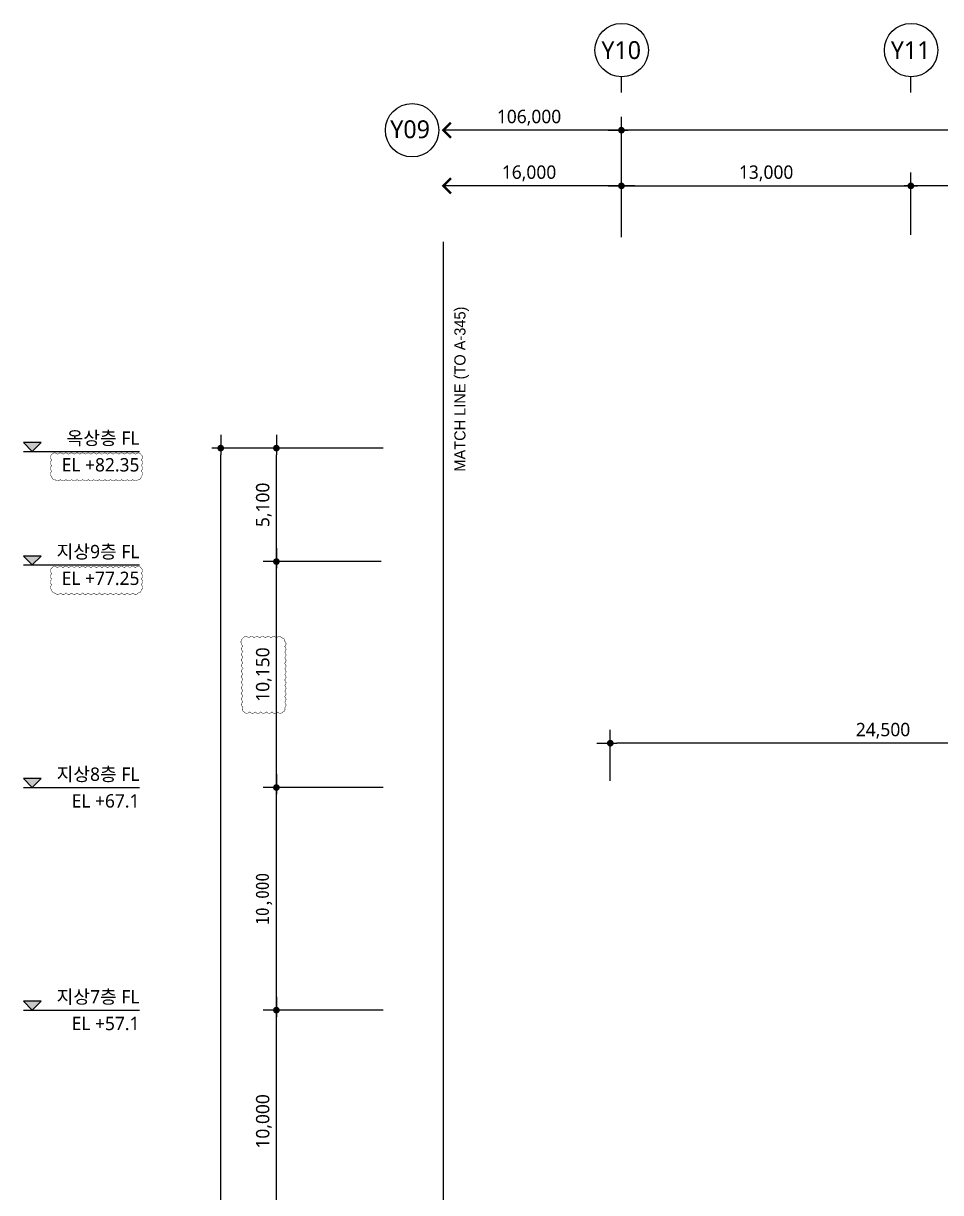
# Model space of a CAD drawing. Header units: millimetres. Extents: x 4937160 to 6265723, y 243853 to 348825.
# Drawn here: x 5777160 to 5818360, y 296293 to 348825 of the extents above; entities that cross this region are included whole.
import ezdxf
from ezdxf.enums import TextEntityAlignment as Align

# ---------------------------------------------------------------- set-up
doc = ezdxf.new("R2010")
doc.units = ezdxf.units.MM
doc.layers.get('0').update_dxf_attribs({"linetype": 'CONTINUOUS'})
for name, color, linetype, lineweight in [('A-AXIS-BUBL', 7, 'CONTINUOUS', 25), ('A-XXXX-SYMB', 7, 'CONTINUOUS', 25), ('A-XXXX-TXT1', 3, 'CONTINUOUS', 25), ('A-XXXX-TXT2', 3, 'CONTINUOUS', 25), ('REV-202205', 20, 'CONTINUOUS', 25)]:
    doc.layers.add(name, color=color, linetype=linetype, lineweight=lineweight)
for name, color, linetype in [('AA-MARK', 1, 'CONTINUOUS'), ('AA-TEX-3', 3, 'CONTINUOUS'), ('DIM', 7, 'CONTINUOUS')]:
    doc.layers.add(name, color=color, linetype=linetype)
doc.styles.add('HY울릉도L', font='')
doc.styles.add('돋움', font='')
doc.styles.add('돋움체', font='')
doc.styles.add('맑은고딕', font='malgun.ttf')
doc.styles.get('HY울릉도L').set_extended_font_data('HYwulM')
doc.styles.get('돋움').set_extended_font_data('Dotum')
doc.styles.get('돋움체').set_extended_font_data('DotumChe')
doc.dimstyles.new('CDIM', dxfattribs={"dimtxt": 3, "dimasz": 1.5, "dimexe": 2, "dimexo": 1, "dimgap": 1, "dimtad": 1, "dimdec": 0, "dimrnd": 0.5, "dimzin": 0, "dimdsep": 32, "dimlunit": 6, "dimtxsty": 'HY울릉도L', "dimblk1": '_CIDOT', "dimblk2": '_CIDOT', "dimsah": 1, "dimcen": 5.5, "dimclrd": 2, "dimclre": 2, "dimclrt": 7, "dimadec": 0, "dimazin": 0, "dimtfac": 1, "dimtdec": 0, "dimtix": 1, "dimtmove": 2, "dimatfit": 1, "dimldrblk": '_CIDOT', "dimfxl": 1, "dimtolj": 1, "dimtzin": 0, "dimlwd": -1, "dimarcsym": 0})

# ---------------------------------------------------------------- blocks, each defined once
blk = doc.blocks.new('A$C4F5014BF')
at = {"layer": 'A-XXXX-SYMB'}
for points in [[(-4813, 75100), (-4413, 75500), (-5213, 75500)], [(-4813, 70000), (-4413, 70400), (-5213, 70400)], [(-4813, 60000), (-4413, 60400), (-5213, 60400)], [(-4813, 50000), (-4413, 50400), (-5213, 50400)]]:
    blk.add_hatch(color=256, dxfattribs=at).paths.add_polyline_path(points)
for p, q in [((-5213, 75500), (-4813, 75100)), ((-4413, 75500), (-5213, 75500)), ((-4813, 75100), (-4413, 75500)), ((-5213, 75100), (0, 75100)), ((-5213, 70400), (-4813, 70000)), ((-4413, 70400), (-5213, 70400)), ((-4813, 70000), (-4413, 70400)), ((-5213, 70000), (0, 70000)), ((-5213, 60400), (-4813, 60000)), ((-4413, 60400), (-5213, 60400)), ((-5213, 60000), (0, 60000)), ((-4813, 60000), (-4413, 60400)), ((-5213, 50400), (-4813, 50000)), ((-4413, 50400), (-5213, 50400)), ((-5213, 50000), (0, 50000)), ((-4813, 50000), (-4413, 50400))]:
    blk.add_line(p, q, dxfattribs=at)
at = {"layer": 'A-XXXX-TXT2', "style": '맑은고딕'}
for s, p in [('옥상층 FL', (0, 75700)), ('EL +82.35', (0, 74500)), ('지상9층 FL', (0, 70600)), ('EL +77.25', (0, 69400)), ('지상8층 FL', (0, 60600)), ('EL +67.1', (0, 59400)), ('지상7층 FL', (0, 50600)), ('EL +57.1', (0, 49400))]:
    blk.add_text(s, height=600, dxfattribs=at).set_placement(p, align=Align.MIDDLE_RIGHT)
blk = doc.blocks.new('_CIDOT')
at = {"color": 0, "linetype": 'ByBlock'}
blk.add_line((2, 0), (-1, 0), dxfattribs=at)
at = {"color": 0, "linetype": 'ByBlock', "const_width": 0.5}
blk.add_lwpolyline([(-0.25, 0, 1), (0.25, 0, 1)], format="xyb", close=True, dxfattribs=at)
blk = doc.blocks.new('*D1039')
at = {"layer": 'DIM', "lineweight": -2, "transparency": 16777216}
for p, q in [((5817023, 339325), (5817023, 342125)), ((5828023, 339325), (5828023, 342125))]:
    blk.add_line(p, q, dxfattribs=at)
at = {"layer": 'DIM', "transparency": 16777216}
blk.add_line((5827723, 341525), (5817323, 341525), dxfattribs=at)
at = {"layer": 'DIM', "transparency": 16777216, "xscale": 300, "yscale": 300, "zscale": 300, "rotation": 180}
blk.add_blockref('_CIDOT', (5817023, 341525), dxfattribs=at)
at = {"layer": 'DIM', "transparency": 16777216, "xscale": 300, "yscale": 300, "zscale": 300}
blk.add_blockref('_CIDOT', (5828023, 341525), dxfattribs=at)
at = {"layer": 'DIM', "color": 3, "transparency": 16777216, "insert": (5822523, 342087), "char_height": 600, "attachment_point": 5, "style": '맑은고딕'}
blk.add_mtext('\\A1;11,000', dxfattribs=at)
blk = doc.blocks.new('*D1041')
at = {"layer": 'DIM', "lineweight": -2, "transparency": 16777216}
for p, q in [((5804023, 339225), (5804023, 344425)), ((5894023, 339225), (5894023, 344425))]:
    blk.add_line(p, q, dxfattribs=at)
at = {"layer": 'DIM', "transparency": 16777216}
blk.add_line((5893723, 344025), (5804323, 344025), dxfattribs=at)
at = {"layer": 'DIM', "transparency": 16777216, "xscale": 300, "yscale": 300, "zscale": 300}
for p, rotation in [((5804023, 344025), 179.9999999999366), ((5894023, 344025), 359.9999999999366)]:
    blk.add_blockref('_CIDOT', p, dxfattribs=dict(at, rotation=rotation))
at = {"layer": 'DIM', "color": 3, "transparency": 16777216, "insert": (5849023, 344582), "char_height": 600, "attachment_point": 5, "style": '돋움체'}
blk.add_mtext('\\A1;90,000', dxfattribs=at)
blk = doc.blocks.new('*D1042')
at = {"layer": 'DIM', "lineweight": -2, "transparency": 16777216}
for p, q in [((5804023, 339325), (5804023, 342125)), ((5817023, 339325), (5817023, 342125))]:
    blk.add_line(p, q, dxfattribs=at)
at = {"layer": 'DIM', "transparency": 16777216}
blk.add_line((5804323, 341525), (5816723, 341525), dxfattribs=at)
at = {"layer": 'DIM', "transparency": 16777216, "xscale": 300, "yscale": 300, "zscale": 300, "rotation": 180}
blk.add_blockref('_CIDOT', (5804023, 341525), dxfattribs=at)
at = {"layer": 'DIM', "transparency": 16777216, "xscale": 300, "yscale": 300, "zscale": 300}
blk.add_blockref('_CIDOT', (5817023, 341525), dxfattribs=at)
at = {"layer": 'DIM', "color": 3, "transparency": 16777216, "insert": (5810523, 342087), "char_height": 600, "attachment_point": 5, "style": '맑은고딕'}
blk.add_mtext('\\A1;13,000', dxfattribs=at)
blk = doc.blocks.new('*D1046')
at = {"layer": 'DIM', "lineweight": -2, "transparency": 16777216}
blk.add_line((5804023, 339325), (5804023, 344625), dxfattribs=at)
at = {"layer": 'DIM', "transparency": 16777216}
blk.add_line((5803723, 344025), (5796023, 344025), dxfattribs=at)
at = {"layer": 'DIM', "transparency": 16777216, "xscale": 300, "yscale": 300, "zscale": 300, "rotation": 359.9999999998266}
blk.add_blockref('_CIDOT', (5804023, 344025), dxfattribs=at)
at = {"layer": 'DIM', "color": 3, "transparency": 16777216, "insert": (5799873, 344587), "char_height": 600, "attachment_point": 5, "style": '맑은고딕'}
blk.add_mtext('\\A1;106,000', dxfattribs=at)
blk = doc.blocks.new('_None')
blk = doc.blocks.new('*D1047')
at = {"layer": 'DIM', "lineweight": -2, "transparency": 16777216}
blk.add_line((5804023, 339325), (5804023, 342125), dxfattribs=at)
at = {"layer": 'DIM', "transparency": 16777216}
blk.add_line((5803723, 341525), (5796023, 341525), dxfattribs=at)
at = {"layer": 'DIM', "transparency": 16777216, "xscale": 300, "yscale": 300, "zscale": 300, "rotation": 359.9999999998266}
blk.add_blockref('_CIDOT', (5804023, 341525), dxfattribs=at)
at = {"layer": 'DIM', "color": 3, "transparency": 16777216, "insert": (5799873, 342087), "char_height": 600, "attachment_point": 5, "style": '맑은고딕'}
blk.add_mtext('\\A1;16,000', dxfattribs=at)
blk = doc.blocks.new('*D1313')
at = {"layer": 'DIM', "lineweight": -2, "transparency": 16777216}
for p, q in [((5803523, 314793), (5803523, 317084)), ((5828023, 314793), (5828023, 317084))]:
    blk.add_line(p, q, dxfattribs=at)
at = {"layer": 'DIM', "transparency": 16777216}
blk.add_line((5827723, 316484), (5803823, 316484), dxfattribs=at)
at = {"layer": 'DIM', "transparency": 16777216, "xscale": 300, "yscale": 300, "zscale": 300, "rotation": 180}
blk.add_blockref('_CIDOT', (5803523, 316484), dxfattribs=at)
at = {"layer": 'DIM', "transparency": 16777216, "xscale": 300, "yscale": 300, "zscale": 300}
blk.add_blockref('_CIDOT', (5828023, 316484), dxfattribs=at)
at = {"layer": 'DIM', "color": 3, "transparency": 16777216, "insert": (5815773, 317044), "char_height": 600, "attachment_point": 5, "style": '맑은고딕'}
blk.add_mtext('\\A1;24,500', dxfattribs=at)
blk = doc.blocks.new('*D1556')
at = {"layer": 'DIM', "lineweight": -2, "transparency": 16777216}
for p, q in [((-300, 51000), (-5600, 51000)), ((-300, 41000), (-5600, 41000))]:
    blk.add_line(p, q, dxfattribs=at)
at = {"layer": 'DIM', "transparency": 16777216}
blk.add_line((-5000, 41300), (-5000, 50700), dxfattribs=at)
at = {"layer": 'DIM', "transparency": 16777216, "xscale": 300, "yscale": 300, "zscale": 300}
for p, rotation in [((-5000, 51000), 90), ((-5000, 41000), 270)]:
    blk.add_blockref('_CIDOT', p, dxfattribs=dict(at, rotation=rotation))
at = {"layer": 'DIM', "color": 3, "transparency": 16777216, "insert": (-5562, 46000), "char_height": 600, "attachment_point": 5, "rotation": 90, "style": '맑은고딕'}
blk.add_mtext('\\A1;10,000', dxfattribs=at)
blk = doc.blocks.new('*D1557')
at = {"layer": 'DIM', "lineweight": -2, "transparency": 16777216}
for p, q in [((-200, 61000), (-5400, 61000)), ((-200, 51000), (-5400, 51000))]:
    blk.add_line(p, q, dxfattribs=at)
at = {"layer": 'DIM', "transparency": 16777216}
blk.add_line((-5000, 51300), (-5000, 60700), dxfattribs=at)
at = {"layer": 'DIM', "transparency": 16777216, "xscale": 300, "yscale": 300, "zscale": 300}
for p, rotation in [((-5000, 61000), 90), ((-5000, 51000), 270)]:
    blk.add_blockref('_CIDOT', p, dxfattribs=dict(at, rotation=rotation))
at = {"layer": 'DIM', "color": 3, "transparency": 16777216, "insert": (-5557, 56000), "char_height": 600, "attachment_point": 5, "rotation": 90, "style": '돋움체'}
blk.add_mtext('\\A1;10,000', dxfattribs=at)
blk = doc.blocks.new('*D1558')
at = {"layer": 'DIM', "lineweight": -2, "transparency": 16777216}
for p, q in [((-200, 76250), (-7900, 76250)), ((-200, 0), (-7900, 0))]:
    blk.add_line(p, q, dxfattribs=at)
at = {"layer": 'DIM', "transparency": 16777216}
blk.add_line((-7500, 300), (-7500, 75950), dxfattribs=at)
at = {"layer": 'DIM', "transparency": 16777216, "xscale": 300, "yscale": 300, "zscale": 300}
for p, rotation in [((-7500, 76250), 90), ((-7500, 0), 270)]:
    blk.add_blockref('_CIDOT', p, dxfattribs=dict(at, rotation=rotation))
at = {"layer": 'DIM', "color": 3, "transparency": 16777216, "insert": (-8057, 37800), "char_height": 600, "attachment_point": 5, "rotation": 90, "style": '돋움체'}
blk.add_mtext('\\A1;76,250', dxfattribs=at)
blk = doc.blocks.new('*D1559')
at = {"layer": 'DIM', "lineweight": -2, "transparency": 16777216}
for p, q in [((-300, 71150), (-5600, 71150)), ((-300, 61000), (-5600, 61000))]:
    blk.add_line(p, q, dxfattribs=at)
at = {"layer": 'DIM', "transparency": 16777216}
blk.add_line((-5000, 61300), (-5000, 70850), dxfattribs=at)
at = {"layer": 'DIM', "transparency": 16777216, "xscale": 300, "yscale": 300, "zscale": 300}
for p, rotation in [((-5000, 71150), 90), ((-5000, 61000), 270)]:
    blk.add_blockref('_CIDOT', p, dxfattribs=dict(at, rotation=rotation))
at = {"layer": 'DIM', "color": 3, "transparency": 16777216, "insert": (-5562, 66075), "char_height": 600, "attachment_point": 5, "rotation": 90, "style": '맑은고딕'}
blk.add_mtext('\\A1;10,150', dxfattribs=at)
blk = doc.blocks.new('*D1560')
at = {"layer": 'DIM', "lineweight": -2, "transparency": 16777216}
for p, q in [((-300, 76250), (-5600, 76250)), ((-300, 71150), (-5600, 71150))]:
    blk.add_line(p, q, dxfattribs=at)
at = {"layer": 'DIM', "transparency": 16777216}
blk.add_line((-5000, 71450), (-5000, 75950), dxfattribs=at)
at = {"layer": 'DIM', "transparency": 16777216, "xscale": 300, "yscale": 300, "zscale": 300}
for p, rotation in [((-5000, 76250), 90), ((-5000, 71150), 270)]:
    blk.add_blockref('_CIDOT', p, dxfattribs=dict(at, rotation=rotation))
at = {"layer": 'DIM', "color": 3, "transparency": 16777216, "insert": (-5562, 73700), "char_height": 600, "attachment_point": 5, "rotation": 90, "style": '맑은고딕'}
blk.add_mtext('\\A1;5,100', dxfattribs=at)
blk = doc.blocks.new('dim-ver')
at = {"layer": 'DIM'}
dim = blk.add_linear_dim(base=(-7500, 76250), p1=(0, 0), p2=(0, 76250), angle=90, dimstyle='CDIM', override={"dimscale": 200, "dimtxsty": '돋움체', "dimclrd": 256, "dimclre": 256, "dimclrt": 3}, dxfattribs=at)
dim.commit()
dim.dimension.update_dxf_attribs({"geometry": '*D1558', "text_midpoint": (-8057.1, 37800), "dimtype": 128})
for base, p1, p2, override, picture, middle in [((-5000, 76250), (0, 71150), (0, 76250), {"dimscale": 200, "dimexe": 3, "dimexo": 1.5, "dimtxsty": '맑은고딕', "dimclrd": 256, "dimclre": 256, "dimclrt": 3}, '*D1560', (-5562, 73700)), ((-5000, 71150), (0, 61000), (0, 71150), {"dimscale": 200, "dimexe": 3, "dimexo": 1.5, "dimtxsty": '맑은고딕', "dimclrd": 256, "dimclre": 256, "dimclrt": 3}, '*D1559', (-5562, 66075)), ((-5000, 61000), (0, 51000), (0, 61000), {"dimscale": 200, "dimtxsty": '돋움체', "dimclrd": 256, "dimclre": 256, "dimclrt": 3}, '*D1557', (-5557.1, 56000)), ((-5000, 51000), (0, 41000), (0, 51000), {"dimscale": 200, "dimexe": 3, "dimexo": 1.5, "dimtxsty": '맑은고딕', "dimclrd": 256, "dimclre": 256, "dimclrt": 3}, '*D1556', (-5562, 46000))]:
    dim = blk.add_linear_dim(base=base, p1=p1, p2=p2, angle=90, dimstyle='CDIM', override=override, dxfattribs=at)
    dim.commit()
    dim.dimension.update_dxf_attribs({"geometry": picture, "text_midpoint": middle})

msp = doc.modelspace()

# ---------------------------------------------------------------- linework, layer by layer
at = {"layer": 'A-AXIS-BUBL', "ltscale": 0.2}
for p, q in [((5804023.5, 345724.9), (5804023.5, 346425)), ((5817023.5, 345724.9), (5817023.5, 346425))]:
    msp.add_line(p, q, dxfattribs=at)
for centre in [(5804035.2, 347624.9), (5817035.2, 347624.9)]:
    msp.add_circle(centre, 1200, dxfattribs=at)
at = {"layer": 'A-XXXX-SYMB', "const_width": 100}
for points in [[(5796365, 344366.5), (5796023.5, 344024.9), (5796365, 343683.4)], [(5796365, 341866.5), (5796023.5, 341524.9), (5796365, 341183.4)]]:
    msp.add_lwpolyline(points, dxfattribs=at)
at = {"layer": 'A-XXXX-SYMB'}
msp.add_circle((5794620.1, 344024.9), 1200, dxfattribs=at)
at = {"layer": 'AA-MARK', "const_width": 50}
msp.add_lwpolyline([(5796024.1, 248184.9), (5796024.1, 282742.4), (5795502.3, 282924.9), (5796544.6, 282924.9), (5796023.5, 283107.5), (5796023.5, 339024.9)], dxfattribs=at)
at = {"layer": 'REV-202205', "const_width": 20}
for points in [[(5778441.4, 329460.9, -0.5205671), (5778691.4, 329460.9, -0.5205671), (5778941.4, 329460.9, -0.5205671), (5779191.4, 329460.9, -0.5205671), (5779441.4, 329460.9, -0.5205671), (5779691.4, 329460.9, -0.5205671), (5779941.4, 329460.9, -0.5205671), (5780191.4, 329460.9, -0.5205671), (5780441.4, 329460.9, -0.5205671), (5780691.4, 329460.9, -0.5205671), (5780941.4, 329460.9, -0.5205671), (5781191.4, 329460.9, -0.5205671), (5781441.4, 329460.9, -0.5205671), (5781691.4, 329460.9, -0.5205671), (5781941.4, 329460.9, -0.5205671), (5782191.4, 329460.9, -0.5205671), (5782441.4, 329460.9, -0.5205671), (5782445.2, 329214.7, -0.5205671), (5782445.2, 328964.7, -0.5205671), (5782445.2, 328714.7, -0.5205671), (5782445.2, 328464.7, -0.5205671), (5782322.9, 328337, -0.5205671), (5782072.9, 328337, -0.5205671), (5781822.9, 328337, -0.5205671), (5781572.9, 328337, -0.5205671), (5781322.9, 328337, -0.5205671), (5781072.9, 328337, -0.5205671), (5780822.9, 328337, -0.5205671), (5780572.9, 328337, -0.5205671), (5780322.9, 328337, -0.5205671), (5780072.9, 328337, -0.5205671), (5779822.9, 328337, -0.5205671), (5779572.9, 328337, -0.5205671), (5779322.9, 328337, -0.5205671), (5779072.9, 328337, -0.5205671), (5778822.9, 328337, -0.5205671), (5778572.9, 328337, -0.5205671), (5778441.4, 328455.5, -0.5205671), (5778441.4, 328705.5, -0.5205671), (5778441.4, 328955.5, -0.5205671), (5778441.4, 329205.5, -0.5205671)], [(5778441.4, 324360.9, -0.5205671), (5778691.4, 324360.9, -0.5205671), (5778941.4, 324360.9, -0.5205671), (5779191.4, 324360.9, -0.5205671), (5779441.4, 324360.9, -0.5205671), (5779691.4, 324360.9, -0.5205671), (5779941.4, 324360.9, -0.5205671), (5780191.4, 324360.9, -0.5205671), (5780441.4, 324360.9, -0.5205671), (5780691.4, 324360.9, -0.5205671), (5780941.4, 324360.9, -0.5205671), (5781191.4, 324360.9, -0.5205671), (5781441.4, 324360.9, -0.5205671), (5781691.4, 324360.9, -0.5205671), (5781941.4, 324360.9, -0.5205671), (5782191.4, 324360.9, -0.5205671), (5782441.4, 324360.9, -0.5205671), (5782445.2, 324114.7, -0.5205671), (5782445.2, 323864.7, -0.5205671), (5782445.2, 323614.7, -0.5205671), (5782445.2, 323364.7, -0.5205671), (5782322.9, 323237, -0.5205671), (5782072.9, 323237, -0.5205671), (5781822.9, 323237, -0.5205671), (5781572.9, 323237, -0.5205671), (5781322.9, 323237, -0.5205671), (5781072.9, 323237, -0.5205671), (5780822.9, 323237, -0.5205671), (5780572.9, 323237, -0.5205671), (5780322.9, 323237, -0.5205671), (5780072.9, 323237, -0.5205671), (5779822.9, 323237, -0.5205671), (5779572.9, 323237, -0.5205671), (5779322.9, 323237, -0.5205671), (5779072.9, 323237, -0.5205671), (5778822.9, 323237, -0.5205671), (5778572.9, 323237, -0.5205671), (5778441.4, 323355.5, -0.5205671), (5778441.4, 323605.5, -0.5205671), (5778441.4, 323855.5, -0.5205671), (5778441.4, 324105.5, -0.5205671)], [(5787027.3, 321210.4, -0.5205671), (5787277.3, 321210.4, -0.5205671), (5787527.3, 321210.4, -0.5205671), (5787777.3, 321210.4, -0.5205671), (5788027.3, 321210.4, -0.5205671), (5788277.3, 321210.4, -0.5205671), (5788527.3, 321210.4, -0.5205671), (5788777.3, 321210.4, -0.5205671), (5788891.5, 321074.6, -0.5205671), (5788891.5, 320824.6, -0.5205671), (5788891.5, 320574.6, -0.5205671), (5788891.5, 320324.6, -0.5205671), (5788891.5, 320074.6, -0.5205671), (5788891.5, 319824.6, -0.5205671), (5788891.5, 319574.6, -0.5205671), (5788891.5, 319324.6, -0.5205671), (5788891.5, 319074.6, -0.5205671), (5788891.5, 318824.6, -0.5205671), (5788891.5, 318574.6, -0.5205671), (5788891.5, 318324.6, -0.5205671), (5788891.5, 318074.6, -0.5205671), (5788822.4, 317893.7, -0.5205671), (5788572.4, 317893.7, -0.5205671), (5788322.4, 317893.7, -0.5205671), (5788072.4, 317893.7, -0.5205671), (5787822.4, 317893.7, -0.5205671), (5787572.4, 317893.7, -0.5205671), (5787322.4, 317893.7, -0.5205671), (5787072.4, 317893.7, -0.5205671), (5787027.3, 318098.6, -0.5205671), (5787027.3, 318348.6, -0.5205671), (5787027.3, 318598.6, -0.5205671), (5787027.3, 318848.6, -0.5205671), (5787027.3, 319098.6, -0.5205671), (5787027.3, 319348.6, -0.5205671), (5787027.3, 319598.6, -0.5205671), (5787027.3, 319848.6, -0.5205671), (5787027.3, 320098.6, -0.5205671), (5787027.3, 320348.6, -0.5205671), (5787027.3, 320598.6, -0.5205671), (5787027.3, 320848.6, -0.5205671)]]:
    msp.add_lwpolyline(points, format="xyb", close=True, dxfattribs=at)

# ---------------------------------------------------------------- block references
msp.add_blockref('A$C4F5014BF', (5782373.5, 254493.3))
at = {"layer": 'DIM'}
msp.add_blockref('dim-ver', (5793524.1, 253493.3), dxfattribs=at)

# ---------------------------------------------------------------- texts
at = {"layer": 'A-XXXX-TXT1', "style": '맑은고딕'}
msp.add_text('Y09', height=800, dxfattribs=at).set_placement((5794529.6, 344069.1), align=Align.MIDDLE)
at = {"layer": 'A-XXXX-TXT2', "ltscale": 0.2, "style": '맑은고딕'}
for s, p in [('Y10', (5804011.7, 347624.9)), ('Y11', (5817011.7, 347624.9))]:
    msp.add_text(s, height=800, dxfattribs=at).set_placement(p, align=Align.MIDDLE_CENTER)
at = {"layer": 'AA-TEX-3', "style": '돋움'}
msp.add_text('MATCH LINE (TO A-345)', height=500, rotation=90, dxfattribs=at).set_placement((5797018.3, 332393.4), align=Align.CENTER)

# ---------------------------------------------------------------- dimensions: what is measured, and where the dimension line sits
at = {"layer": 'DIM'}
for distance, text, picture, middle in [(-5000, '106,000', '*D1046', (5799873.5, 344586.9)), (-2500, '16,000', '*D1047', (5799873.5, 342086.9))]:
    dim = msp.add_aligned_dim(p1=(5804023.5, 339024.9), p2=(5796023.5, 339024.9), distance=distance, text=text, dimstyle='CDIM', override={"dimscale": 200, "dimexe": 3, "dimexo": 1.5, "dimtxsty": '맑은고딕', "dimblk2": 'None', "dimse2": 1, "dimclrd": 256, "dimclre": 256, "dimclrt": 3}, dxfattribs=at)
    dim.commit()
    dim.dimension.update_dxf_attribs({"geometry": picture, "text_midpoint": middle})
for p1, p2, distance, override, picture, middle in [((5894023.5, 339024.9), (5804023.5, 339024.9), -5000, {"dimscale": 200, "dimtxsty": '돋움체', "dimclrd": 256, "dimclre": 256, "dimclrt": 3}, '*D1041', (5849023.5, 344582.1)), ((5804023.5, 339024.9), (5817023.5, 339024.9), 2500, {"dimscale": 200, "dimexe": 3, "dimexo": 1.5, "dimtxsty": '맑은고딕', "dimclrd": 256, "dimclre": 256, "dimclrt": 3}, '*D1042', (5810523.5, 342086.9)), ((5828023.5, 339024.9), (5817023.5, 339024.9), -2500, {"dimscale": 200, "dimexe": 3, "dimexo": 1.5, "dimtxsty": '맑은고딕', "dimclrd": 256, "dimclre": 256, "dimclrt": 3}, '*D1039', (5822523.5, 342086.9))]:
    dim = msp.add_aligned_dim(p1=p1, p2=p2, distance=distance, dimstyle='CDIM', override=override, dxfattribs=at)
    dim.commit()
    dim.dimension.update_dxf_attribs({"geometry": picture, "text_midpoint": middle})
dim = msp.add_linear_dim(base=(5803523.5, 316483.6), p1=(5828023.5, 314493.3), p2=(5803523.5, 314493.3), angle=180, dimstyle='CDIM', override={"dimscale": 200, "dimexe": 3, "dimexo": 1.5, "dimtxsty": '맑은고딕', "dimclrd": 256, "dimclre": 256, "dimclrt": 3}, dxfattribs=at)
dim.commit()
dim.dimension.update_dxf_attribs({"geometry": '*D1313', "text_midpoint": (5815773.5, 317043.9)})

doc.saveas('drawing.dxf')
